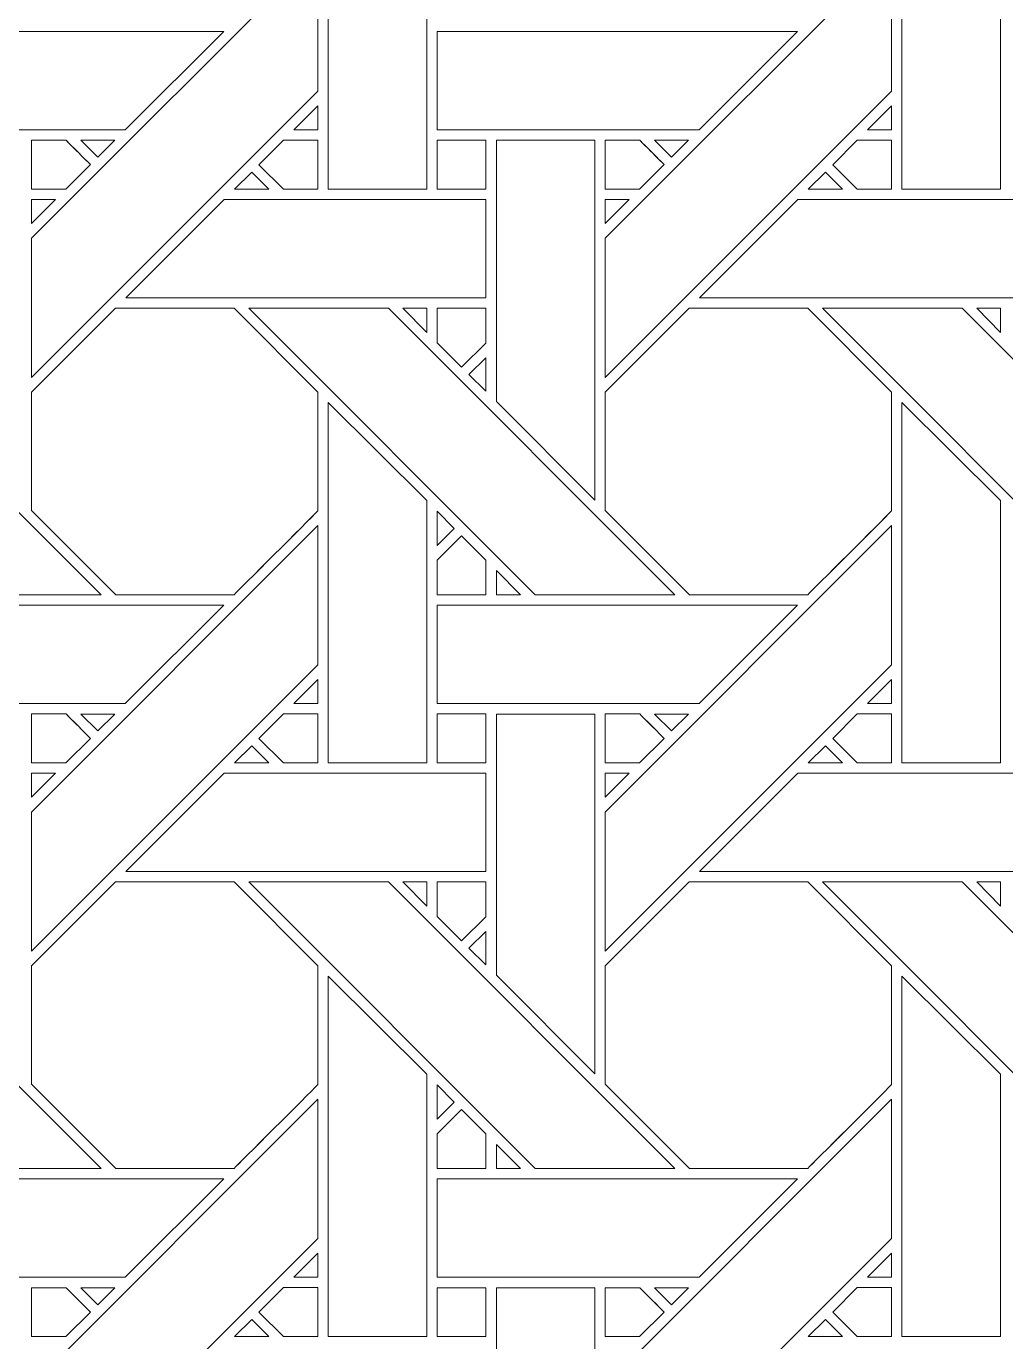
# Model space of a CAD drawing. Header units: inches. Extents: x 2.4 to 22.4, y -0.9 to 19.1.
# Drawn here: x 9.766 to 11.385, y 9.995 to 12.17 of the extents above; entities that cross this region are included whole.
import ezdxf

# ---------------------------------------------------------------- set-up
doc = ezdxf.new("R2010")
doc.units = ezdxf.units.IN
doc.header["$MEASUREMENT"] = 0
doc.layers.add('Design', color=7, linetype='Continuous', lineweight=0)

msp = doc.modelspace()

# ---------------------------------------------------------------- linework, layer by layer
at = {"layer": 'Design'}
for points, knots in [([(12.3829, 19.0948), (6.86, 19.0948), (2.3829, 14.6176), (2.3829, 9.0948), (2.3829, 3.5719), (6.86, -0.9052), (12.3829, -0.9052), (17.9057, -0.9052), (22.3829, 3.5719), (22.3829, 9.0948), (22.3829, 14.6176), (17.9057, 19.0948), (12.3829, 19.0948)], [0, 0, 0, 0, 1, 1, 1, 2, 2, 2, 3, 3, 3, 4, 4, 4, 4]), ([(12.3829, 17.972), (7.4801, 17.972), (3.5056, 13.9975), (3.5056, 9.0948), (3.5056, 4.192), (7.4801, 0.2175), (12.3829, 0.2175), (17.2856, 0.2175), (21.2601, 4.192), (21.2601, 9.0948), (21.2601, 13.9975), (17.2856, 17.972), (12.3829, 17.972)], [0, 0, 0, 0, 1, 1, 1, 2, 2, 2, 3, 3, 3, 4, 4, 4, 4]), ([(10.265, 11.9006), (10.265, 11.9006), (10.265, 12.4964), (10.265, 12.4964), (10.265, 12.4964), (10.4278, 12.3343), (10.4278, 12.3343), (10.4278, 12.3343), (10.4278, 11.9006), (10.4278, 11.9006), (10.4278, 11.9006), (10.265, 11.9006), (10.265, 11.9006)], [0, 0, 0, 0, 1, 1, 1, 2, 2, 2, 3, 3, 3, 4, 4, 4, 4]), ([(11.2137, 11.9006), (11.2137, 11.9006), (11.2137, 12.4964), (11.2137, 12.4964), (11.2137, 12.4964), (11.3765, 12.3343), (11.3765, 12.3343), (11.3765, 12.3343), (11.3765, 11.9006), (11.3765, 11.9006), (11.3765, 11.9006), (11.2137, 11.9006), (11.2137, 11.9006)], [0, 0, 0, 0, 1, 1, 1, 2, 2, 2, 3, 3, 3, 4, 4, 4, 4]), ([(10.2479, 12.0628), (10.2479, 12.0628), (9.7742, 11.5892), (9.7742, 11.5892), (9.7742, 11.5892), (9.7742, 11.8193), (9.7742, 11.8193), (9.7742, 11.8193), (10.2479, 12.2929), (10.2479, 12.2929), (10.2479, 12.2929), (10.2479, 12.0628), (10.2479, 12.0628)], [0, 0, 0, 0, 1, 1, 1, 2, 2, 2, 3, 3, 3, 4, 4, 4, 4]), ([(11.1966, 12.0628), (11.1966, 12.0628), (10.7229, 11.5892), (10.7229, 11.5892), (10.7229, 11.5892), (10.7229, 11.8193), (10.7229, 11.8193), (10.7229, 11.8193), (11.1966, 12.2929), (11.1966, 12.2929), (11.1966, 12.2929), (11.1966, 12.0628), (11.1966, 12.0628)], [0, 0, 0, 0, 1, 1, 1, 2, 2, 2, 3, 3, 3, 4, 4, 4, 4]), ([(10.0921, 12.1613), (10.0921, 12.1613), (9.9293, 11.9986), (9.9293, 11.9986), (9.9293, 11.9986), (9.4964, 11.9986), (9.4964, 11.9986), (9.4964, 11.9986), (9.4964, 12.1613), (9.4964, 12.1613), (9.4964, 12.1613), (10.0921, 12.1613), (10.0921, 12.1613)], [0, 0, 0, 0, 1, 1, 1, 2, 2, 2, 3, 3, 3, 4, 4, 4, 4]), ([(11.0408, 12.1613), (11.0408, 12.1613), (10.8781, 11.9986), (10.8781, 11.9986), (10.8781, 11.9986), (10.4451, 11.9986), (10.4451, 11.9986), (10.4451, 11.9986), (10.4451, 12.1613), (10.4451, 12.1613), (10.4451, 12.1613), (11.0408, 12.1613), (11.0408, 12.1613)], [0, 0, 0, 0, 1, 1, 1, 2, 2, 2, 3, 3, 3, 4, 4, 4, 4]), ([(10.2081, 11.9987), (10.2081, 11.9987), (10.2479, 12.0384), (10.2479, 12.0384), (10.2479, 12.0384), (10.2479, 11.9987), (10.2479, 11.9987), (10.2479, 11.9987), (10.2081, 11.9987), (10.2081, 11.9987)], [0, 0, 0, 0, 1, 1, 1, 2, 2, 2, 3, 3, 3, 3]), ([(11.1966, 11.9987), (11.1966, 11.9987), (11.1568, 11.9987), (11.1568, 11.9987), (11.1568, 11.9987), (11.1966, 12.0384), (11.1966, 12.0384), (11.1966, 12.0384), (11.1966, 11.9987), (11.1966, 11.9987)], [0, 0, 0, 0, 1, 1, 1, 2, 2, 2, 3, 3, 3, 3]), ([(9.7742, 11.9006), (9.7742, 11.9006), (9.7742, 11.9814), (9.7742, 11.9814), (9.7742, 11.9814), (9.8313, 11.9814), (9.8313, 11.9814), (9.8364, 11.9763), (9.8672, 11.9455), (9.8716, 11.9411), (9.8716, 11.9411), (9.8312, 11.9006), (9.8312, 11.9006), (9.8312, 11.9006), (9.7742, 11.9006), (9.7742, 11.9006)], [0, 0, 0, 0, 1, 1, 1, 2, 2, 2, 3, 3, 3, 4, 4, 4, 5, 5, 5, 5]), ([(9.8558, 11.9569), (9.8558, 11.9569), (9.8716, 11.9411), (9.8716, 11.9411), (9.8716, 11.9411), (9.8312, 11.9006), (9.8312, 11.9006), (9.8312, 11.9006), (9.7742, 11.9006), (9.7742, 11.9006), (9.7742, 11.9006), (9.7742, 11.9814), (9.7742, 11.9814), (9.7742, 11.9814), (9.8313, 11.9814), (9.8313, 11.9814), (9.8366, 11.9761), (9.8465, 11.9662), (9.8558, 11.9569)], [0, 0, 0, 0, 1, 1, 1, 2, 2, 2, 3, 3, 3, 4, 4, 4, 5, 5, 5, 6, 6, 6, 6]), ([(9.8556, 11.9814), (9.8556, 11.9814), (9.9121, 11.9814), (9.9121, 11.9814), (9.9121, 11.9814), (9.8838, 11.9532), (9.8838, 11.9532), (9.8838, 11.9532), (9.8556, 11.9814), (9.8556, 11.9814)], [0, 0, 0, 0, 1, 1, 1, 2, 2, 2, 3, 3, 3, 3]), ([(10.1907, 11.9006), (10.1907, 11.9006), (10.1504, 11.941), (10.1504, 11.941), (10.1504, 11.941), (10.1908, 11.9814), (10.1908, 11.9814), (10.1908, 11.9814), (10.2479, 11.9814), (10.2479, 11.9814), (10.2479, 11.9814), (10.2479, 11.9006), (10.2479, 11.9006), (10.2479, 11.9006), (10.1907, 11.9006), (10.1907, 11.9006)], [0, 0, 0, 0, 1, 1, 1, 2, 2, 2, 3, 3, 3, 4, 4, 4, 5, 5, 5, 5]), ([(10.2479, 11.9814), (10.2479, 11.9814), (10.2479, 11.9006), (10.2479, 11.9006), (10.2479, 11.9006), (10.1907, 11.9006), (10.1907, 11.9006), (10.1907, 11.9006), (10.1504, 11.941), (10.1504, 11.941), (10.1504, 11.941), (10.1908, 11.9814), (10.1908, 11.9814), (10.1908, 11.9814), (10.2479, 11.9814), (10.2479, 11.9814)], [0, 0, 0, 0, 1, 1, 1, 2, 2, 2, 3, 3, 3, 4, 4, 4, 5, 5, 5, 5]), ([(10.4451, 11.9006), (10.4451, 11.9006), (10.4451, 11.9814), (10.4451, 11.9814), (10.4451, 11.9814), (10.5253, 11.9814), (10.5253, 11.9814), (10.5253, 11.9814), (10.5253, 11.9006), (10.5253, 11.9006), (10.5253, 11.9006), (10.4451, 11.9006), (10.4451, 11.9006)], [0, 0, 0, 0, 1, 1, 1, 2, 2, 2, 3, 3, 3, 4, 4, 4, 4]), ([(10.5253, 11.9814), (10.5253, 11.9814), (10.5253, 11.9006), (10.5253, 11.9006), (10.5253, 11.9006), (10.4451, 11.9006), (10.4451, 11.9006), (10.4451, 11.9006), (10.4451, 11.9814), (10.4451, 11.9814), (10.4451, 11.9814), (10.5253, 11.9814), (10.5253, 11.9814)], [0, 0, 0, 0, 1, 1, 1, 2, 2, 2, 3, 3, 3, 4, 4, 4, 4]), ([(10.5429, 11.5492), (10.5429, 11.5492), (10.5429, 11.9814), (10.5429, 11.9814), (10.5429, 11.9814), (10.7058, 11.9814), (10.7058, 11.9814), (10.7058, 11.9814), (10.7058, 11.3863), (10.7058, 11.3863), (10.7058, 11.3863), (10.5429, 11.5492), (10.5429, 11.5492)], [0, 0, 0, 0, 1, 1, 1, 2, 2, 2, 3, 3, 3, 4, 4, 4, 4]), ([(10.78, 11.9814), (10.7851, 11.9763), (10.8159, 11.9455), (10.8203, 11.9411), (10.8203, 11.9411), (10.7799, 11.9006), (10.7799, 11.9006), (10.7799, 11.9006), (10.7229, 11.9006), (10.7229, 11.9006), (10.7229, 11.9006), (10.7229, 11.9814), (10.7229, 11.9814), (10.7229, 11.9814), (10.78, 11.9814), (10.78, 11.9814)], [0, 0, 0, 0, 1, 1, 1, 2, 2, 2, 3, 3, 3, 4, 4, 4, 5, 5, 5, 5]), ([(10.805, 11.9564), (10.805, 11.9564), (10.8203, 11.9411), (10.8203, 11.9411), (10.8203, 11.9411), (10.7799, 11.9006), (10.7799, 11.9006), (10.7799, 11.9006), (10.7229, 11.9006), (10.7229, 11.9006), (10.7229, 11.9006), (10.7229, 11.9814), (10.7229, 11.9814), (10.7229, 11.9814), (10.78, 11.9814), (10.78, 11.9814), (10.7854, 11.976), (10.7956, 11.9658), (10.805, 11.9564)], [0, 0, 0, 0, 1, 1, 1, 2, 2, 2, 3, 3, 3, 4, 4, 4, 5, 5, 5, 6, 6, 6, 6]), ([(10.8044, 11.9814), (10.8044, 11.9814), (10.8608, 11.9814), (10.8608, 11.9814), (10.8608, 11.9814), (10.8325, 11.9532), (10.8325, 11.9532), (10.8325, 11.9532), (10.8044, 11.9814), (10.8044, 11.9814)], [0, 0, 0, 0, 1, 1, 1, 2, 2, 2, 3, 3, 3, 3]), ([(11.1395, 11.9006), (11.1395, 11.9006), (11.0991, 11.941), (11.0991, 11.941), (11.0991, 11.941), (11.1396, 11.9814), (11.1396, 11.9814), (11.1396, 11.9814), (11.1966, 11.9814), (11.1966, 11.9814), (11.1966, 11.9814), (11.1966, 11.9006), (11.1966, 11.9006), (11.1966, 11.9006), (11.1395, 11.9006), (11.1395, 11.9006)], [0, 0, 0, 0, 1, 1, 1, 2, 2, 2, 3, 3, 3, 4, 4, 4, 5, 5, 5, 5]), ([(11.0991, 11.941), (11.0991, 11.941), (11.1396, 11.9814), (11.1396, 11.9814), (11.1396, 11.9814), (11.1966, 11.9814), (11.1966, 11.9814), (11.1966, 11.9814), (11.1966, 11.9006), (11.1966, 11.9006), (11.1966, 11.9006), (11.1395, 11.9006), (11.1395, 11.9006), (11.1395, 11.9006), (11.0991, 11.941), (11.0991, 11.941)], [0, 0, 0, 0, 1, 1, 1, 2, 2, 2, 3, 3, 3, 4, 4, 4, 5, 5, 5, 5]), ([(10.1666, 11.9006), (10.1666, 11.9006), (10.11, 11.9006), (10.11, 11.9006), (10.11, 11.9006), (10.1383, 11.9289), (10.1383, 11.9289), (10.1383, 11.9289), (10.1666, 11.9006), (10.1666, 11.9006)], [0, 0, 0, 0, 1, 1, 1, 2, 2, 2, 3, 3, 3, 3]), ([(11.1153, 11.9006), (11.1153, 11.9006), (11.0588, 11.9006), (11.0588, 11.9006), (11.0588, 11.9006), (11.087, 11.9289), (11.087, 11.9289), (11.087, 11.9289), (11.1153, 11.9006), (11.1153, 11.9006)], [0, 0, 0, 0, 1, 1, 1, 2, 2, 2, 3, 3, 3, 3]), ([(9.814, 11.8835), (9.814, 11.8835), (9.7742, 11.8436), (9.7742, 11.8436), (9.7742, 11.8436), (9.7742, 11.8835), (9.7742, 11.8835), (9.7742, 11.8835), (9.814, 11.8835), (9.814, 11.8835)], [0, 0, 0, 0, 1, 1, 1, 2, 2, 2, 3, 3, 3, 3]), ([(10.5253, 11.8835), (10.5253, 11.8835), (10.5253, 11.7206), (10.5253, 11.7206), (10.5253, 11.7206), (9.9301, 11.7206), (9.9301, 11.7206), (9.9301, 11.7206), (10.0929, 11.8835), (10.0929, 11.8835), (10.0929, 11.8835), (10.5253, 11.8835), (10.5253, 11.8835)], [0, 0, 0, 0, 1, 1, 1, 2, 2, 2, 3, 3, 3, 4, 4, 4, 4]), ([(10.7628, 11.8835), (10.7628, 11.8835), (10.7229, 11.8436), (10.7229, 11.8436), (10.7229, 11.8436), (10.7229, 11.8835), (10.7229, 11.8835), (10.7229, 11.8835), (10.7628, 11.8835), (10.7628, 11.8835)], [0, 0, 0, 0, 1, 1, 1, 2, 2, 2, 3, 3, 3, 3]), ([(11.4741, 11.8835), (11.4741, 11.8835), (11.4741, 11.7206), (11.4741, 11.7206), (11.4741, 11.7206), (10.8788, 11.7206), (10.8788, 11.7206), (10.8788, 11.7206), (11.0416, 11.8835), (11.0416, 11.8835), (11.0416, 11.8835), (11.4741, 11.8835), (11.4741, 11.8835)], [0, 0, 0, 0, 1, 1, 1, 2, 2, 2, 3, 3, 3, 4, 4, 4, 4]), ([(9.4156, 11.7035), (9.4156, 11.7035), (9.8892, 11.2299), (9.8892, 11.2299), (9.8892, 11.2299), (9.6582, 11.2299), (9.6582, 11.2299), (9.6582, 11.2299), (9.1846, 11.7035), (9.1846, 11.7035), (9.1846, 11.7035), (9.4156, 11.7035), (9.4156, 11.7035)], [0, 0, 0, 0, 1, 1, 1, 2, 2, 2, 3, 3, 3, 4, 4, 4, 4]), ([(10.1091, 11.2299), (10.1091, 11.2299), (9.9134, 11.2299), (9.9134, 11.2299), (9.9134, 11.2299), (9.7742, 11.3691), (9.7742, 11.3691), (9.7742, 11.3691), (9.7742, 11.5648), (9.7742, 11.5648), (9.7742, 11.5648), (9.9129, 11.7035), (9.9129, 11.7035), (9.9129, 11.7035), (10.1091, 11.7035), (10.1091, 11.7035), (10.1091, 11.7035), (10.2478, 11.5648), (10.2478, 11.5648), (10.2478, 11.5648), (10.2478, 11.3686), (10.2478, 11.3686), (10.23, 11.3507), (10.1181, 11.2389), (10.1091, 11.2299)], [0, 0, 0, 0, 1, 1, 1, 2, 2, 2, 3, 3, 3, 4, 4, 4, 5, 5, 5, 6, 6, 6, 7, 7, 7, 8, 8, 8, 8]), ([(10.1091, 11.7035), (10.1091, 11.7035), (10.2478, 11.5648), (10.2478, 11.5648), (10.2478, 11.5648), (10.2478, 11.3686), (10.2478, 11.3686), (10.23, 11.3506), (10.1181, 11.2388), (10.1091, 11.2299), (10.1091, 11.2299), (9.9134, 11.2299), (9.9134, 11.2299), (9.9134, 11.2299), (9.7742, 11.3691), (9.7742, 11.3691), (9.7742, 11.3691), (9.7742, 11.5648), (9.7742, 11.5648), (9.7742, 11.5648), (9.9129, 11.7035), (9.9129, 11.7035), (9.9129, 11.7035), (10.1091, 11.7035), (10.1091, 11.7035)], [0, 0, 0, 0, 1, 1, 1, 2, 2, 2, 3, 3, 3, 4, 4, 4, 5, 5, 5, 6, 6, 6, 7, 7, 7, 8, 8, 8, 8]), ([(10.838, 11.2299), (10.838, 11.2299), (10.6069, 11.2299), (10.6069, 11.2299), (10.6069, 11.2299), (10.1334, 11.7035), (10.1334, 11.7035), (10.1334, 11.7035), (10.3643, 11.7035), (10.3643, 11.7035), (10.3643, 11.7035), (10.838, 11.2299), (10.838, 11.2299)], [0, 0, 0, 0, 1, 1, 1, 2, 2, 2, 3, 3, 3, 4, 4, 4, 4]), ([(10.3884, 11.7035), (10.3884, 11.7035), (10.4279, 11.7035), (10.4279, 11.7035), (10.4279, 11.7035), (10.4279, 11.6637), (10.4279, 11.6637), (10.4279, 11.6637), (10.3884, 11.7035), (10.3884, 11.7035)], [0, 0, 0, 0, 1, 1, 1, 2, 2, 2, 3, 3, 3, 3]), ([(10.5253, 11.7035), (10.5253, 11.7035), (10.5253, 11.6459), (10.5253, 11.6459), (10.5253, 11.6459), (10.4854, 11.606), (10.4854, 11.606), (10.4854, 11.606), (10.445, 11.6463), (10.445, 11.6463), (10.445, 11.6463), (10.445, 11.7035), (10.445, 11.7035), (10.445, 11.7035), (10.5253, 11.7035), (10.5253, 11.7035)], [0, 0, 0, 0, 1, 1, 1, 2, 2, 2, 3, 3, 3, 4, 4, 4, 5, 5, 5, 5]), ([(10.5253, 11.6459), (10.5253, 11.6459), (10.4854, 11.606), (10.4854, 11.606), (10.4854, 11.606), (10.445, 11.6463), (10.445, 11.6463), (10.445, 11.6463), (10.445, 11.7035), (10.445, 11.7035), (10.445, 11.7035), (10.5253, 11.7035), (10.5253, 11.7035), (10.5253, 11.7035), (10.5253, 11.6459), (10.5253, 11.6459)], [0, 0, 0, 0, 1, 1, 1, 2, 2, 2, 3, 3, 3, 4, 4, 4, 5, 5, 5, 5]), ([(10.8616, 11.7035), (10.8616, 11.7035), (11.0578, 11.7035), (11.0578, 11.7035), (11.0578, 11.7035), (11.1966, 11.5648), (11.1966, 11.5648), (11.1966, 11.5648), (11.1966, 11.3686), (11.1966, 11.3686), (11.1788, 11.3507), (11.0669, 11.2389), (11.0579, 11.2299), (11.0579, 11.2299), (10.8622, 11.2299), (10.8622, 11.2299), (10.8622, 11.2299), (10.7229, 11.3691), (10.7229, 11.3691), (10.7229, 11.3691), (10.7229, 11.5648), (10.7229, 11.5648), (10.7229, 11.5648), (10.8616, 11.7035), (10.8616, 11.7035)], [0, 0, 0, 0, 1, 1, 1, 2, 2, 2, 3, 3, 3, 4, 4, 4, 5, 5, 5, 6, 6, 6, 7, 7, 7, 8, 8, 8, 8]), ([(11.1966, 11.5648), (11.1966, 11.5648), (11.1966, 11.3686), (11.1966, 11.3686), (11.1787, 11.3505), (11.0668, 11.2388), (11.0579, 11.2299), (11.0579, 11.2299), (10.8622, 11.2299), (10.8622, 11.2299), (10.8622, 11.2299), (10.7229, 11.3691), (10.7229, 11.3691), (10.7229, 11.3691), (10.7229, 11.5648), (10.7229, 11.5648), (10.7229, 11.5648), (10.8616, 11.7035), (10.8616, 11.7035), (10.8616, 11.7035), (11.0578, 11.7035), (11.0578, 11.7035), (11.0578, 11.7035), (11.1966, 11.5648), (11.1966, 11.5648)], [0, 0, 0, 0, 1, 1, 1, 2, 2, 2, 3, 3, 3, 4, 4, 4, 5, 5, 5, 6, 6, 6, 7, 7, 7, 8, 8, 8, 8]), ([(11.7867, 11.2299), (11.7867, 11.2299), (11.5556, 11.2299), (11.5556, 11.2299), (11.5556, 11.2299), (11.0821, 11.7035), (11.0821, 11.7035), (11.0821, 11.7035), (11.313, 11.7035), (11.313, 11.7035), (11.313, 11.7035), (11.7867, 11.2299), (11.7867, 11.2299)], [0, 0, 0, 0, 1, 1, 1, 2, 2, 2, 3, 3, 3, 4, 4, 4, 4]), ([(11.3372, 11.7035), (11.3372, 11.7035), (11.3766, 11.7035), (11.3766, 11.7035), (11.3766, 11.7035), (11.3766, 11.6637), (11.3766, 11.6637), (11.3766, 11.6637), (11.3372, 11.7035), (11.3372, 11.7035)], [0, 0, 0, 0, 1, 1, 1, 2, 2, 2, 3, 3, 3, 3]), ([(10.5253, 11.6217), (10.5253, 11.6217), (10.5253, 11.5665), (10.5253, 11.5665), (10.5253, 11.5665), (10.4976, 11.5939), (10.4976, 11.5939), (10.4976, 11.5939), (10.5253, 11.6217), (10.5253, 11.6217)], [0, 0, 0, 0, 1, 1, 1, 2, 2, 2, 3, 3, 3, 3]), ([(10.265, 10.9519), (10.265, 10.9519), (10.265, 11.5477), (10.265, 11.5477), (10.265, 11.5477), (10.4278, 11.3855), (10.4278, 11.3855), (10.4278, 11.3855), (10.4278, 10.9519), (10.4278, 10.9519), (10.4278, 10.9519), (10.265, 10.9519), (10.265, 10.9519)], [0, 0, 0, 0, 1, 1, 1, 2, 2, 2, 3, 3, 3, 4, 4, 4, 4]), ([(11.2137, 10.9519), (11.2137, 10.9519), (11.2137, 11.5477), (11.2137, 11.5477), (11.2137, 11.5477), (11.3765, 11.3856), (11.3765, 11.3856), (11.3765, 11.3856), (11.3765, 10.9519), (11.3765, 10.9519), (11.3765, 10.9519), (11.2137, 10.9519), (11.2137, 10.9519)], [0, 0, 0, 0, 1, 1, 1, 2, 2, 2, 3, 3, 3, 4, 4, 4, 4]), ([(10.4451, 11.3113), (10.4451, 11.3113), (10.4451, 11.3681), (10.4451, 11.3681), (10.4451, 11.3681), (10.4733, 11.3395), (10.4733, 11.3395), (10.4733, 11.3395), (10.4451, 11.3113), (10.4451, 11.3113)], [0, 0, 0, 0, 1, 1, 1, 2, 2, 2, 3, 3, 3, 3]), ([(10.2479, 11.1141), (10.2479, 11.1141), (9.7742, 10.6404), (9.7742, 10.6404), (9.7742, 10.6404), (9.7742, 10.8705), (9.7742, 10.8705), (9.7742, 10.8705), (10.2479, 11.3441), (10.2479, 11.3441), (10.2479, 11.3441), (10.2479, 11.1141), (10.2479, 11.1141)], [0, 0, 0, 0, 1, 1, 1, 2, 2, 2, 3, 3, 3, 4, 4, 4, 4]), ([(11.1966, 11.1141), (11.1966, 11.1141), (10.7229, 10.6404), (10.7229, 10.6404), (10.7229, 10.6404), (10.7229, 10.8705), (10.7229, 10.8705), (10.7229, 10.8705), (11.1966, 11.3441), (11.1966, 11.3441), (11.1966, 11.3441), (11.1966, 11.1141), (11.1966, 11.1141)], [0, 0, 0, 0, 1, 1, 1, 2, 2, 2, 3, 3, 3, 4, 4, 4, 4]), ([(10.4451, 11.2297), (10.4451, 11.2297), (10.4451, 11.2869), (10.4451, 11.2869), (10.4451, 11.2869), (10.4854, 11.3273), (10.4854, 11.3273), (10.4854, 11.3273), (10.5257, 11.287), (10.5257, 11.287), (10.5257, 11.287), (10.5257, 11.2297), (10.5257, 11.2297), (10.5257, 11.2297), (10.4451, 11.2297), (10.4451, 11.2297)], [0, 0, 0, 0, 1, 1, 1, 2, 2, 2, 3, 3, 3, 4, 4, 4, 5, 5, 5, 5]), ([(10.4854, 11.3273), (10.4854, 11.3273), (10.5257, 11.287), (10.5257, 11.287), (10.5257, 11.287), (10.5257, 11.2297), (10.5257, 11.2297), (10.5257, 11.2297), (10.4451, 11.2297), (10.4451, 11.2297), (10.4451, 11.2297), (10.4451, 11.2869), (10.4451, 11.2869), (10.4451, 11.2869), (10.4854, 11.3273), (10.4854, 11.3273)], [0, 0, 0, 0, 1, 1, 1, 2, 2, 2, 3, 3, 3, 4, 4, 4, 5, 5, 5, 5]), ([(10.543, 11.2299), (10.543, 11.2299), (10.543, 11.2697), (10.543, 11.2697), (10.543, 11.2697), (10.5827, 11.2299), (10.5827, 11.2299), (10.5827, 11.2299), (10.543, 11.2299), (10.543, 11.2299)], [0, 0, 0, 0, 1, 1, 1, 2, 2, 2, 3, 3, 3, 3]), ([(10.0921, 11.2126), (10.0921, 11.2126), (9.9293, 11.0499), (9.9293, 11.0499), (9.9293, 11.0499), (9.4964, 11.0499), (9.4964, 11.0499), (9.4964, 11.0499), (9.4964, 11.2126), (9.4964, 11.2126), (9.4964, 11.2126), (10.0921, 11.2126), (10.0921, 11.2126)], [0, 0, 0, 0, 1, 1, 1, 2, 2, 2, 3, 3, 3, 4, 4, 4, 4]), ([(11.0408, 11.2126), (11.0408, 11.2126), (10.8781, 11.0499), (10.8781, 11.0499), (10.8781, 11.0499), (10.4451, 11.0499), (10.4451, 11.0499), (10.4451, 11.0499), (10.4451, 11.2126), (10.4451, 11.2126), (10.4451, 11.2126), (11.0408, 11.2126), (11.0408, 11.2126)], [0, 0, 0, 0, 1, 1, 1, 2, 2, 2, 3, 3, 3, 4, 4, 4, 4]), ([(10.2081, 11.0499), (10.2081, 11.0499), (10.2479, 11.0897), (10.2479, 11.0897), (10.2479, 11.0897), (10.2479, 11.0499), (10.2479, 11.0499), (10.2479, 11.0499), (10.2081, 11.0499), (10.2081, 11.0499)], [0, 0, 0, 0, 1, 1, 1, 2, 2, 2, 3, 3, 3, 3]), ([(11.1966, 11.0499), (11.1966, 11.0499), (11.1568, 11.0499), (11.1568, 11.0499), (11.1568, 11.0499), (11.1966, 11.0897), (11.1966, 11.0897), (11.1966, 11.0897), (11.1966, 11.0499), (11.1966, 11.0499)], [0, 0, 0, 0, 1, 1, 1, 2, 2, 2, 3, 3, 3, 3]), ([(9.7742, 10.9519), (9.7742, 10.9519), (9.7742, 11.0327), (9.7742, 11.0327), (9.7742, 11.0327), (9.8313, 11.0327), (9.8313, 11.0327), (9.8364, 11.0276), (9.8672, 10.9967), (9.8716, 10.9923), (9.8716, 10.9923), (9.8312, 10.9519), (9.8312, 10.9519), (9.8312, 10.9519), (9.7742, 10.9519), (9.7742, 10.9519)], [0, 0, 0, 0, 1, 1, 1, 2, 2, 2, 3, 3, 3, 4, 4, 4, 5, 5, 5, 5]), ([(9.8557, 11.0082), (9.8557, 11.0082), (9.8716, 10.9923), (9.8716, 10.9923), (9.8716, 10.9923), (9.8312, 10.9519), (9.8312, 10.9519), (9.8312, 10.9519), (9.7742, 10.9519), (9.7742, 10.9519), (9.7742, 10.9519), (9.7742, 11.0327), (9.7742, 11.0327), (9.7742, 11.0327), (9.8313, 11.0327), (9.8313, 11.0327), (9.8366, 11.0273), (9.8465, 11.0175), (9.8557, 11.0082)], [0, 0, 0, 0, 1, 1, 1, 2, 2, 2, 3, 3, 3, 4, 4, 4, 5, 5, 5, 6, 6, 6, 6]), ([(9.8838, 11.0045), (9.8838, 11.0045), (9.8556, 11.0326), (9.8556, 11.0326), (9.8556, 11.0326), (9.9121, 11.0326), (9.9121, 11.0326), (9.9121, 11.0326), (9.8838, 11.0045), (9.8838, 11.0045)], [0, 0, 0, 0, 1, 1, 1, 2, 2, 2, 3, 3, 3, 3]), ([(10.1907, 10.9519), (10.1907, 10.9519), (10.1504, 10.9923), (10.1504, 10.9923), (10.1504, 10.9923), (10.1908, 11.0327), (10.1908, 11.0327), (10.1908, 11.0327), (10.2479, 11.0327), (10.2479, 11.0327), (10.2479, 11.0327), (10.2479, 10.9519), (10.2479, 10.9519), (10.2479, 10.9519), (10.1907, 10.9519), (10.1907, 10.9519)], [0, 0, 0, 0, 1, 1, 1, 2, 2, 2, 3, 3, 3, 4, 4, 4, 5, 5, 5, 5]), ([(10.2479, 11.0327), (10.2479, 11.0327), (10.2479, 10.9519), (10.2479, 10.9519), (10.2479, 10.9519), (10.1907, 10.9519), (10.1907, 10.9519), (10.1907, 10.9519), (10.1504, 10.9923), (10.1504, 10.9923), (10.1504, 10.9923), (10.1908, 11.0327), (10.1908, 11.0327), (10.1908, 11.0327), (10.2479, 11.0327), (10.2479, 11.0327)], [0, 0, 0, 0, 1, 1, 1, 2, 2, 2, 3, 3, 3, 4, 4, 4, 5, 5, 5, 5]), ([(10.4451, 10.9519), (10.4451, 10.9519), (10.4451, 11.0327), (10.4451, 11.0327), (10.4451, 11.0327), (10.5253, 11.0327), (10.5253, 11.0327), (10.5253, 11.0327), (10.5253, 10.9519), (10.5253, 10.9519), (10.5253, 10.9519), (10.4451, 10.9519), (10.4451, 10.9519)], [0, 0, 0, 0, 1, 1, 1, 2, 2, 2, 3, 3, 3, 4, 4, 4, 4]), ([(10.5253, 11.0327), (10.5253, 11.0327), (10.5253, 10.9519), (10.5253, 10.9519), (10.5253, 10.9519), (10.4451, 10.9519), (10.4451, 10.9519), (10.4451, 10.9519), (10.4451, 11.0327), (10.4451, 11.0327), (10.4451, 11.0327), (10.5253, 11.0327), (10.5253, 11.0327)], [0, 0, 0, 0, 1, 1, 1, 2, 2, 2, 3, 3, 3, 4, 4, 4, 4]), ([(10.7058, 11.0326), (10.7058, 11.0326), (10.7058, 10.4375), (10.7058, 10.4375), (10.7058, 10.4375), (10.5429, 10.6005), (10.5429, 10.6005), (10.5429, 10.6005), (10.5429, 11.0326), (10.5429, 11.0326), (10.5429, 11.0326), (10.7058, 11.0326), (10.7058, 11.0326)], [0, 0, 0, 0, 1, 1, 1, 2, 2, 2, 3, 3, 3, 4, 4, 4, 4]), ([(10.78, 11.0327), (10.7851, 11.0276), (10.8159, 10.9967), (10.8203, 10.9923), (10.8203, 10.9923), (10.7799, 10.9519), (10.7799, 10.9519), (10.7799, 10.9519), (10.7229, 10.9519), (10.7229, 10.9519), (10.7229, 10.9519), (10.7229, 11.0327), (10.7229, 11.0327), (10.7229, 11.0327), (10.78, 11.0327), (10.78, 11.0327)], [0, 0, 0, 0, 1, 1, 1, 2, 2, 2, 3, 3, 3, 4, 4, 4, 5, 5, 5, 5]), ([(10.8203, 10.9923), (10.8203, 10.9923), (10.7799, 10.9519), (10.7799, 10.9519), (10.7799, 10.9519), (10.7229, 10.9519), (10.7229, 10.9519), (10.7229, 10.9519), (10.7229, 11.0327), (10.7229, 11.0327), (10.7229, 11.0327), (10.78, 11.0327), (10.78, 11.0327), (10.7852, 11.0275), (10.816, 10.9966), (10.8203, 10.9923)], [0, 0, 0, 0, 1, 1, 1, 2, 2, 2, 3, 3, 3, 4, 4, 4, 5, 5, 5, 5]), ([(10.8044, 11.0326), (10.8044, 11.0326), (10.8608, 11.0326), (10.8608, 11.0326), (10.8608, 11.0326), (10.8325, 11.0045), (10.8325, 11.0045), (10.8325, 11.0045), (10.8044, 11.0326), (10.8044, 11.0326)], [0, 0, 0, 0, 1, 1, 1, 2, 2, 2, 3, 3, 3, 3]), ([(11.1395, 10.9519), (11.1395, 10.9519), (11.0991, 10.9923), (11.0991, 10.9923), (11.0991, 10.9923), (11.1396, 11.0327), (11.1396, 11.0327), (11.1396, 11.0327), (11.1966, 11.0327), (11.1966, 11.0327), (11.1966, 11.0327), (11.1966, 10.9519), (11.1966, 10.9519), (11.1966, 10.9519), (11.1395, 10.9519), (11.1395, 10.9519)], [0, 0, 0, 0, 1, 1, 1, 2, 2, 2, 3, 3, 3, 4, 4, 4, 5, 5, 5, 5]), ([(11.0991, 10.9923), (11.0991, 10.9923), (11.1396, 11.0327), (11.1396, 11.0327), (11.1396, 11.0327), (11.1966, 11.0327), (11.1966, 11.0327), (11.1966, 11.0327), (11.1966, 10.9519), (11.1966, 10.9519), (11.1966, 10.9519), (11.1395, 10.9519), (11.1395, 10.9519), (11.1395, 10.9519), (11.0991, 10.9923), (11.0991, 10.9923)], [0, 0, 0, 0, 1, 1, 1, 2, 2, 2, 3, 3, 3, 4, 4, 4, 5, 5, 5, 5]), ([(10.1666, 10.9519), (10.1666, 10.9519), (10.11, 10.9519), (10.11, 10.9519), (10.11, 10.9519), (10.1383, 10.9801), (10.1383, 10.9801), (10.1383, 10.9801), (10.1666, 10.9519), (10.1666, 10.9519)], [0, 0, 0, 0, 1, 1, 1, 2, 2, 2, 3, 3, 3, 3]), ([(11.1153, 10.9519), (11.1153, 10.9519), (11.0588, 10.9519), (11.0588, 10.9519), (11.0588, 10.9519), (11.087, 10.9801), (11.087, 10.9801), (11.087, 10.9801), (11.1153, 10.9519), (11.1153, 10.9519)], [0, 0, 0, 0, 1, 1, 1, 2, 2, 2, 3, 3, 3, 3]), ([(9.7742, 10.8949), (9.7742, 10.8949), (9.7742, 10.9347), (9.7742, 10.9347), (9.7742, 10.9347), (9.814, 10.9347), (9.814, 10.9347), (9.814, 10.9347), (9.7742, 10.8949), (9.7742, 10.8949)], [0, 0, 0, 0, 1, 1, 1, 2, 2, 2, 3, 3, 3, 3]), ([(10.5253, 10.9347), (10.5253, 10.9347), (10.5253, 10.7719), (10.5253, 10.7719), (10.5253, 10.7719), (9.93, 10.7719), (9.93, 10.7719), (9.93, 10.7719), (10.0929, 10.9347), (10.0929, 10.9347), (10.0929, 10.9347), (10.5253, 10.9347), (10.5253, 10.9347)], [0, 0, 0, 0, 1, 1, 1, 2, 2, 2, 3, 3, 3, 4, 4, 4, 4]), ([(10.7628, 10.9347), (10.7628, 10.9347), (10.7229, 10.8949), (10.7229, 10.8949), (10.7229, 10.8949), (10.7229, 10.9347), (10.7229, 10.9347), (10.7229, 10.9347), (10.7628, 10.9347), (10.7628, 10.9347)], [0, 0, 0, 0, 1, 1, 1, 2, 2, 2, 3, 3, 3, 3]), ([(11.4741, 10.9347), (11.4741, 10.9347), (11.4741, 10.7719), (11.4741, 10.7719), (11.4741, 10.7719), (10.8788, 10.7719), (10.8788, 10.7719), (10.8788, 10.7719), (11.0416, 10.9347), (11.0416, 10.9347), (11.0416, 10.9347), (11.4741, 10.9347), (11.4741, 10.9347)], [0, 0, 0, 0, 1, 1, 1, 2, 2, 2, 3, 3, 3, 4, 4, 4, 4]), ([(9.8892, 10.2811), (9.8892, 10.2811), (9.6582, 10.2811), (9.6582, 10.2811), (9.6582, 10.2811), (9.1846, 10.7548), (9.1846, 10.7548), (9.1846, 10.7548), (9.4156, 10.7548), (9.4156, 10.7548), (9.4156, 10.7548), (9.8892, 10.2811), (9.8892, 10.2811)], [0, 0, 0, 0, 1, 1, 1, 2, 2, 2, 3, 3, 3, 4, 4, 4, 4]), ([(10.1091, 10.2812), (10.1091, 10.2812), (9.9134, 10.2812), (9.9134, 10.2812), (9.9134, 10.2812), (9.7742, 10.4204), (9.7742, 10.4204), (9.7742, 10.4204), (9.7742, 10.6161), (9.7742, 10.6161), (9.7742, 10.6161), (9.9129, 10.7548), (9.9129, 10.7548), (9.9129, 10.7548), (10.1091, 10.7548), (10.1091, 10.7548), (10.1091, 10.7548), (10.2478, 10.6161), (10.2478, 10.6161), (10.2478, 10.6161), (10.2478, 10.4199), (10.2478, 10.4199), (10.23, 10.4019), (10.1181, 10.2902), (10.1091, 10.2812)], [0, 0, 0, 0, 1, 1, 1, 2, 2, 2, 3, 3, 3, 4, 4, 4, 5, 5, 5, 6, 6, 6, 7, 7, 7, 8, 8, 8, 8]), ([(9.9129, 10.7548), (9.9129, 10.7548), (10.1091, 10.7548), (10.1091, 10.7548), (10.1091, 10.7548), (10.2478, 10.6161), (10.2478, 10.6161), (10.2478, 10.6161), (10.2478, 10.4199), (10.2478, 10.4199), (10.23, 10.4018), (10.118, 10.2901), (10.1091, 10.2812), (10.1091, 10.2812), (9.9134, 10.2812), (9.9134, 10.2812), (9.9134, 10.2812), (9.7742, 10.4204), (9.7742, 10.4204), (9.7742, 10.4204), (9.7742, 10.6161), (9.7742, 10.6161), (9.7742, 10.6161), (9.9129, 10.7548), (9.9129, 10.7548)], [0, 0, 0, 0, 1, 1, 1, 2, 2, 2, 3, 3, 3, 4, 4, 4, 5, 5, 5, 6, 6, 6, 7, 7, 7, 8, 8, 8, 8]), ([(10.3643, 10.7548), (10.3643, 10.7548), (10.838, 10.2811), (10.838, 10.2811), (10.838, 10.2811), (10.6069, 10.2811), (10.6069, 10.2811), (10.6069, 10.2811), (10.1334, 10.7548), (10.1334, 10.7548), (10.1334, 10.7548), (10.3643, 10.7548), (10.3643, 10.7548)], [0, 0, 0, 0, 1, 1, 1, 2, 2, 2, 3, 3, 3, 4, 4, 4, 4]), ([(10.4279, 10.7548), (10.4279, 10.7548), (10.4279, 10.715), (10.4279, 10.715), (10.4279, 10.715), (10.3884, 10.7548), (10.3884, 10.7548), (10.3884, 10.7548), (10.4279, 10.7548), (10.4279, 10.7548)], [0, 0, 0, 0, 1, 1, 1, 2, 2, 2, 3, 3, 3, 3]), ([(10.5253, 10.7548), (10.5253, 10.7548), (10.5253, 10.6972), (10.5253, 10.6972), (10.5253, 10.6972), (10.4854, 10.6573), (10.4854, 10.6573), (10.4854, 10.6573), (10.445, 10.6976), (10.445, 10.6976), (10.445, 10.6976), (10.445, 10.7548), (10.445, 10.7548), (10.445, 10.7548), (10.5253, 10.7548), (10.5253, 10.7548)], [0, 0, 0, 0, 1, 1, 1, 2, 2, 2, 3, 3, 3, 4, 4, 4, 5, 5, 5, 5]), ([(10.4854, 10.6573), (10.4854, 10.6573), (10.445, 10.6976), (10.445, 10.6976), (10.445, 10.6976), (10.445, 10.7548), (10.445, 10.7548), (10.445, 10.7548), (10.5253, 10.7548), (10.5253, 10.7548), (10.5253, 10.7548), (10.5253, 10.6972), (10.5253, 10.6972), (10.5253, 10.6972), (10.4854, 10.6573), (10.4854, 10.6573)], [0, 0, 0, 0, 1, 1, 1, 2, 2, 2, 3, 3, 3, 4, 4, 4, 5, 5, 5, 5]), ([(10.8616, 10.7548), (10.8616, 10.7548), (11.0578, 10.7548), (11.0578, 10.7548), (11.0578, 10.7548), (11.1966, 10.6161), (11.1966, 10.6161), (11.1966, 10.6161), (11.1966, 10.4198), (11.1966, 10.4198), (11.1788, 10.4019), (11.0669, 10.2902), (11.0579, 10.2812), (11.0579, 10.2812), (10.8622, 10.2812), (10.8622, 10.2812), (10.8622, 10.2812), (10.7229, 10.4204), (10.7229, 10.4204), (10.7229, 10.4204), (10.7229, 10.6161), (10.7229, 10.6161), (10.7229, 10.6161), (10.8616, 10.7548), (10.8616, 10.7548)], [0, 0, 0, 0, 1, 1, 1, 2, 2, 2, 3, 3, 3, 4, 4, 4, 5, 5, 5, 6, 6, 6, 7, 7, 7, 8, 8, 8, 8]), ([(11.1966, 10.4198), (11.1787, 10.4019), (11.0668, 10.2901), (11.0579, 10.2812), (11.0579, 10.2812), (10.8622, 10.2812), (10.8622, 10.2812), (10.8622, 10.2812), (10.7229, 10.4204), (10.7229, 10.4204), (10.7229, 10.4204), (10.7229, 10.6161), (10.7229, 10.6161), (10.7229, 10.6161), (10.8616, 10.7548), (10.8616, 10.7548), (10.8616, 10.7548), (11.0578, 10.7548), (11.0578, 10.7548), (11.0578, 10.7548), (11.1966, 10.6161), (11.1966, 10.6161), (11.1966, 10.6161), (11.1966, 10.4198), (11.1966, 10.4198)], [0, 0, 0, 0, 1, 1, 1, 2, 2, 2, 3, 3, 3, 4, 4, 4, 5, 5, 5, 6, 6, 6, 7, 7, 7, 8, 8, 8, 8]), ([(11.7867, 10.2811), (11.7867, 10.2811), (11.5556, 10.2811), (11.5556, 10.2811), (11.5556, 10.2811), (11.0821, 10.7548), (11.0821, 10.7548), (11.0821, 10.7548), (11.313, 10.7548), (11.313, 10.7548), (11.313, 10.7548), (11.7867, 10.2811), (11.7867, 10.2811)], [0, 0, 0, 0, 1, 1, 1, 2, 2, 2, 3, 3, 3, 4, 4, 4, 4]), ([(11.3372, 10.7548), (11.3372, 10.7548), (11.3766, 10.7548), (11.3766, 10.7548), (11.3766, 10.7548), (11.3766, 10.715), (11.3766, 10.715), (11.3766, 10.715), (11.3372, 10.7548), (11.3372, 10.7548)], [0, 0, 0, 0, 1, 1, 1, 2, 2, 2, 3, 3, 3, 3]), ([(10.5253, 10.6729), (10.5253, 10.6729), (10.5253, 10.6178), (10.5253, 10.6178), (10.5253, 10.6178), (10.4976, 10.6452), (10.4976, 10.6452), (10.4976, 10.6452), (10.5253, 10.6729), (10.5253, 10.6729)], [0, 0, 0, 0, 1, 1, 1, 2, 2, 2, 3, 3, 3, 3]), ([(10.265, 10.0031), (10.265, 10.0031), (10.265, 10.599), (10.265, 10.599), (10.265, 10.599), (10.4278, 10.4368), (10.4278, 10.4368), (10.4278, 10.4368), (10.4278, 10.0031), (10.4278, 10.0031), (10.4278, 10.0031), (10.265, 10.0031), (10.265, 10.0031)], [0, 0, 0, 0, 1, 1, 1, 2, 2, 2, 3, 3, 3, 4, 4, 4, 4]), ([(11.2137, 10.0031), (11.2137, 10.0031), (11.2137, 10.599), (11.2137, 10.599), (11.2137, 10.599), (11.3765, 10.4368), (11.3765, 10.4368), (11.3765, 10.4368), (11.3765, 10.0031), (11.3765, 10.0031), (11.3765, 10.0031), (11.2137, 10.0031), (11.2137, 10.0031)], [0, 0, 0, 0, 1, 1, 1, 2, 2, 2, 3, 3, 3, 4, 4, 4, 4]), ([(10.4451, 10.3626), (10.4451, 10.3626), (10.4451, 10.4193), (10.4451, 10.4193), (10.4451, 10.4193), (10.4733, 10.3908), (10.4733, 10.3908), (10.4733, 10.3908), (10.4451, 10.3626), (10.4451, 10.3626)], [0, 0, 0, 0, 1, 1, 1, 2, 2, 2, 3, 3, 3, 3]), ([(10.2479, 10.1654), (10.2479, 10.1654), (9.7742, 9.6917), (9.7742, 9.6917), (9.7742, 9.6917), (9.7742, 9.9218), (9.7742, 9.9218), (9.7742, 9.9218), (10.2479, 10.3954), (10.2479, 10.3954), (10.2479, 10.3954), (10.2479, 10.1654), (10.2479, 10.1654)], [0, 0, 0, 0, 1, 1, 1, 2, 2, 2, 3, 3, 3, 4, 4, 4, 4]), ([(10.4451, 10.2809), (10.4451, 10.2809), (10.4451, 10.3382), (10.4451, 10.3382), (10.4451, 10.3382), (10.4854, 10.3785), (10.4854, 10.3785), (10.4854, 10.3785), (10.5257, 10.3382), (10.5257, 10.3382), (10.5257, 10.3382), (10.5257, 10.2809), (10.5257, 10.2809), (10.5257, 10.2809), (10.4451, 10.2809), (10.4451, 10.2809)], [0, 0, 0, 0, 1, 1, 1, 2, 2, 2, 3, 3, 3, 4, 4, 4, 5, 5, 5, 5]), ([(10.4854, 10.3785), (10.4854, 10.3785), (10.5257, 10.3382), (10.5257, 10.3382), (10.5257, 10.3382), (10.5257, 10.2809), (10.5257, 10.2809), (10.5257, 10.2809), (10.4451, 10.2809), (10.4451, 10.2809), (10.4451, 10.2809), (10.4451, 10.3382), (10.4451, 10.3382), (10.4451, 10.3382), (10.4854, 10.3785), (10.4854, 10.3785)], [0, 0, 0, 0, 1, 1, 1, 2, 2, 2, 3, 3, 3, 4, 4, 4, 5, 5, 5, 5]), ([(11.1966, 10.1654), (11.1966, 10.1654), (10.7229, 9.6917), (10.7229, 9.6917), (10.7229, 9.6917), (10.7229, 9.9218), (10.7229, 9.9218), (10.7229, 9.9218), (11.1966, 10.3954), (11.1966, 10.3954), (11.1966, 10.3954), (11.1966, 10.1654), (11.1966, 10.1654)], [0, 0, 0, 0, 1, 1, 1, 2, 2, 2, 3, 3, 3, 4, 4, 4, 4]), ([(10.543, 10.2811), (10.543, 10.2811), (10.543, 10.3209), (10.543, 10.3209), (10.543, 10.3209), (10.5827, 10.2811), (10.5827, 10.2811), (10.5827, 10.2811), (10.543, 10.2811), (10.543, 10.2811)], [0, 0, 0, 0, 1, 1, 1, 2, 2, 2, 3, 3, 3, 3]), ([(9.4964, 10.1012), (9.4964, 10.1012), (9.4964, 10.2639), (9.4964, 10.2639), (9.4964, 10.2639), (10.0921, 10.2639), (10.0921, 10.2639), (10.0921, 10.2639), (9.9293, 10.1012), (9.9293, 10.1012), (9.9293, 10.1012), (9.4964, 10.1012), (9.4964, 10.1012)], [0, 0, 0, 0, 1, 1, 1, 2, 2, 2, 3, 3, 3, 4, 4, 4, 4]), ([(11.0408, 10.2639), (11.0408, 10.2639), (10.8781, 10.1012), (10.8781, 10.1012), (10.8781, 10.1012), (10.4451, 10.1012), (10.4451, 10.1012), (10.4451, 10.1012), (10.4451, 10.2639), (10.4451, 10.2639), (10.4451, 10.2639), (11.0408, 10.2639), (11.0408, 10.2639)], [0, 0, 0, 0, 1, 1, 1, 2, 2, 2, 3, 3, 3, 4, 4, 4, 4]), ([(10.2081, 10.1012), (10.2081, 10.1012), (10.2479, 10.141), (10.2479, 10.141), (10.2479, 10.141), (10.2479, 10.1012), (10.2479, 10.1012), (10.2479, 10.1012), (10.2081, 10.1012), (10.2081, 10.1012)], [0, 0, 0, 0, 1, 1, 1, 2, 2, 2, 3, 3, 3, 3]), ([(11.1966, 10.1012), (11.1966, 10.1012), (11.1568, 10.1012), (11.1568, 10.1012), (11.1568, 10.1012), (11.1966, 10.141), (11.1966, 10.141), (11.1966, 10.141), (11.1966, 10.1012), (11.1966, 10.1012)], [0, 0, 0, 0, 1, 1, 1, 2, 2, 2, 3, 3, 3, 3]), ([(9.7742, 10.0032), (9.7742, 10.0032), (9.7742, 10.0839), (9.7742, 10.0839), (9.7742, 10.0839), (9.8313, 10.0839), (9.8313, 10.0839), (9.8364, 10.0788), (9.8672, 10.048), (9.8716, 10.0436), (9.8716, 10.0436), (9.8312, 10.0032), (9.8312, 10.0032), (9.8312, 10.0032), (9.7742, 10.0032), (9.7742, 10.0032)], [0, 0, 0, 0, 1, 1, 1, 2, 2, 2, 3, 3, 3, 4, 4, 4, 5, 5, 5, 5]), ([(9.8559, 10.0593), (9.8559, 10.0593), (9.8716, 10.0436), (9.8716, 10.0436), (9.8716, 10.0436), (9.8312, 10.0032), (9.8312, 10.0032), (9.8312, 10.0032), (9.7742, 10.0032), (9.7742, 10.0032), (9.7742, 10.0032), (9.7742, 10.0839), (9.7742, 10.0839), (9.7742, 10.0839), (9.8313, 10.0839), (9.8313, 10.0839), (9.8366, 10.0786), (9.8466, 10.0686), (9.8559, 10.0593)], [0, 0, 0, 0, 1, 1, 1, 2, 2, 2, 3, 3, 3, 4, 4, 4, 5, 5, 5, 6, 6, 6, 6]), ([(9.8556, 10.0839), (9.8556, 10.0839), (9.9121, 10.0839), (9.9121, 10.0839), (9.9121, 10.0839), (9.8838, 10.0557), (9.8838, 10.0557), (9.8838, 10.0557), (9.8556, 10.0839), (9.8556, 10.0839)], [0, 0, 0, 0, 1, 1, 1, 2, 2, 2, 3, 3, 3, 3]), ([(10.1907, 10.0031), (10.1907, 10.0031), (10.1504, 10.0435), (10.1504, 10.0435), (10.1504, 10.0435), (10.1908, 10.084), (10.1908, 10.084), (10.1908, 10.084), (10.2479, 10.084), (10.2479, 10.084), (10.2479, 10.084), (10.2479, 10.0031), (10.2479, 10.0031), (10.2479, 10.0031), (10.1907, 10.0031), (10.1907, 10.0031)], [0, 0, 0, 0, 1, 1, 1, 2, 2, 2, 3, 3, 3, 4, 4, 4, 5, 5, 5, 5]), ([(10.2479, 10.084), (10.2479, 10.084), (10.2479, 10.0031), (10.2479, 10.0031), (10.2479, 10.0031), (10.1907, 10.0031), (10.1907, 10.0031), (10.1907, 10.0031), (10.1504, 10.0435), (10.1504, 10.0435), (10.1504, 10.0435), (10.1908, 10.084), (10.1908, 10.084), (10.1908, 10.084), (10.2479, 10.084), (10.2479, 10.084)], [0, 0, 0, 0, 1, 1, 1, 2, 2, 2, 3, 3, 3, 4, 4, 4, 5, 5, 5, 5]), ([(10.4451, 10.0031), (10.4451, 10.0031), (10.4451, 10.0839), (10.4451, 10.0839), (10.4451, 10.0839), (10.5253, 10.0839), (10.5253, 10.0839), (10.5253, 10.0839), (10.5253, 10.0031), (10.5253, 10.0031), (10.5253, 10.0031), (10.4451, 10.0031), (10.4451, 10.0031)], [0, 0, 0, 0, 1, 1, 1, 2, 2, 2, 3, 3, 3, 4, 4, 4, 4]), ([(10.5253, 10.0839), (10.5253, 10.0839), (10.5253, 10.0031), (10.5253, 10.0031), (10.5253, 10.0031), (10.4451, 10.0031), (10.4451, 10.0031), (10.4451, 10.0031), (10.4451, 10.0839), (10.4451, 10.0839), (10.4451, 10.0839), (10.5253, 10.0839), (10.5253, 10.0839)], [0, 0, 0, 0, 1, 1, 1, 2, 2, 2, 3, 3, 3, 4, 4, 4, 4]), ([(10.7058, 10.0839), (10.7058, 10.0839), (10.7058, 9.4888), (10.7058, 9.4888), (10.7058, 9.4888), (10.5429, 9.6517), (10.5429, 9.6517), (10.5429, 9.6517), (10.5429, 10.0839), (10.5429, 10.0839), (10.5429, 10.0839), (10.7058, 10.0839), (10.7058, 10.0839)], [0, 0, 0, 0, 1, 1, 1, 2, 2, 2, 3, 3, 3, 4, 4, 4, 4]), ([(10.78, 10.0839), (10.7851, 10.0788), (10.8159, 10.048), (10.8203, 10.0436), (10.8203, 10.0436), (10.7799, 10.0032), (10.7799, 10.0032), (10.7799, 10.0032), (10.7229, 10.0032), (10.7229, 10.0032), (10.7229, 10.0032), (10.7229, 10.0839), (10.7229, 10.0839), (10.7229, 10.0839), (10.78, 10.0839), (10.78, 10.0839)], [0, 0, 0, 0, 1, 1, 1, 2, 2, 2, 3, 3, 3, 4, 4, 4, 5, 5, 5, 5]), ([(10.8203, 10.0436), (10.8203, 10.0436), (10.7799, 10.0032), (10.7799, 10.0032), (10.7799, 10.0032), (10.7229, 10.0032), (10.7229, 10.0032), (10.7229, 10.0032), (10.7229, 10.0839), (10.7229, 10.0839), (10.7229, 10.0839), (10.78, 10.0839), (10.78, 10.0839), (10.7852, 10.0787), (10.816, 10.0479), (10.8203, 10.0436)], [0, 0, 0, 0, 1, 1, 1, 2, 2, 2, 3, 3, 3, 4, 4, 4, 5, 5, 5, 5]), ([(10.8044, 10.0839), (10.8044, 10.0839), (10.8608, 10.0839), (10.8608, 10.0839), (10.8608, 10.0839), (10.8326, 10.0557), (10.8326, 10.0557), (10.8326, 10.0557), (10.8044, 10.0839), (10.8044, 10.0839)], [0, 0, 0, 0, 1, 1, 1, 2, 2, 2, 3, 3, 3, 3]), ([(11.1395, 10.0031), (11.1395, 10.0031), (11.0991, 10.0435), (11.0991, 10.0435), (11.0991, 10.0435), (11.1396, 10.084), (11.1396, 10.084), (11.1396, 10.084), (11.1966, 10.084), (11.1966, 10.084), (11.1966, 10.084), (11.1966, 10.0031), (11.1966, 10.0031), (11.1966, 10.0031), (11.1395, 10.0031), (11.1395, 10.0031)], [0, 0, 0, 0, 1, 1, 1, 2, 2, 2, 3, 3, 3, 4, 4, 4, 5, 5, 5, 5]), ([(11.0991, 10.0435), (11.0991, 10.0435), (11.1396, 10.084), (11.1396, 10.084), (11.1396, 10.084), (11.1966, 10.084), (11.1966, 10.084), (11.1966, 10.084), (11.1966, 10.0031), (11.1966, 10.0031), (11.1966, 10.0031), (11.1395, 10.0031), (11.1395, 10.0031), (11.1395, 10.0031), (11.0991, 10.0435), (11.0991, 10.0435)], [0, 0, 0, 0, 1, 1, 1, 2, 2, 2, 3, 3, 3, 4, 4, 4, 5, 5, 5, 5]), ([(10.1666, 10.0031), (10.1666, 10.0031), (10.11, 10.0031), (10.11, 10.0031), (10.11, 10.0031), (10.1383, 10.0314), (10.1383, 10.0314), (10.1383, 10.0314), (10.1666, 10.0031), (10.1666, 10.0031)], [0, 0, 0, 0, 1, 1, 1, 2, 2, 2, 3, 3, 3, 3]), ([(11.1153, 10.0031), (11.1153, 10.0031), (11.0588, 10.0031), (11.0588, 10.0031), (11.0588, 10.0031), (11.087, 10.0314), (11.087, 10.0314), (11.087, 10.0314), (11.1153, 10.0031), (11.1153, 10.0031)], [0, 0, 0, 0, 1, 1, 1, 2, 2, 2, 3, 3, 3, 3])]:
    msp.add_open_spline(points, degree=3, knots=knots, dxfattribs=at)

doc.saveas('drawing.dxf')
